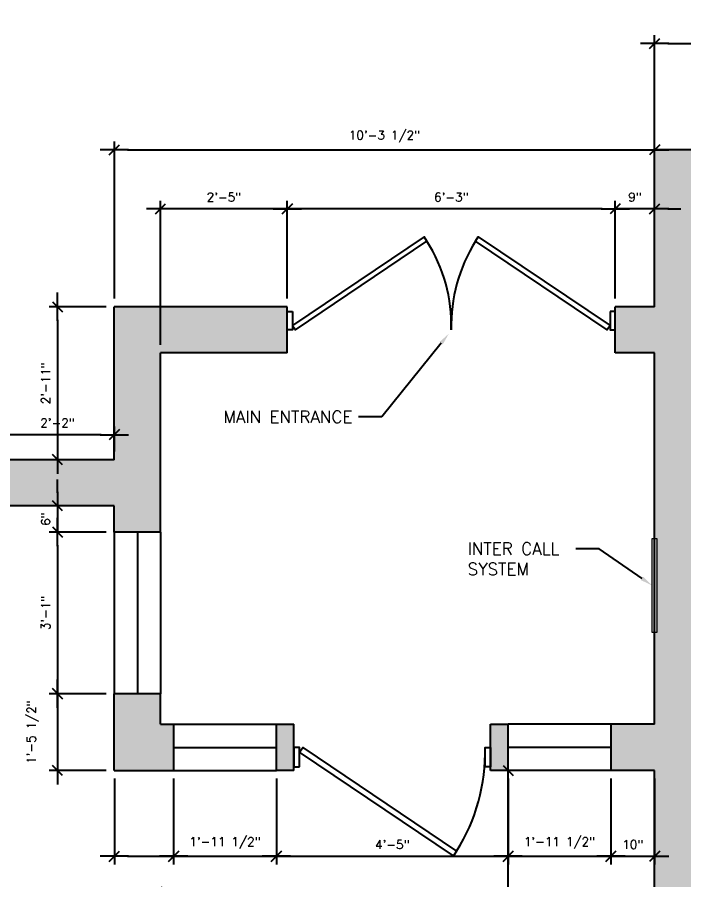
# Model space of a CAD drawing. Header units: inches. Extents: x -8208 to 9368, y -1840 to 1831.
# Drawn here: x -3426.8 to -3274.3, y -561.5 to -364.1 of the extents above; entities that cross this region are included whole.
import ezdxf
from ezdxf import colors
from ezdxf.entities.mleader import LeaderData, LeaderLine
from ezdxf.math import Vec2, Vec3

# ---------------------------------------------------------------- set-up
doc = ezdxf.new("R2010")
doc.units = ezdxf.units.IN
doc.header["$MEASUREMENT"] = 0
for name, color, linetype in [('A-WALL', 4, 'Continuous'), ('A-WINDOW', 1, 'Continuous'), ('SM-COM-PLUMBING', 2, 'Continuous'), ('SM-COM-WALL-HATCH', 252, 'Continuous'), ('SM-RCP-TEXT', 2, 'Continuous'), ('YP-DOOR', 1, 'Continuous')]:
    doc.layers.add(name, color=color, linetype=linetype)
doc.layers.add('I-8-Gray', color=1, linetype='Continuous', lineweight=9)
doc.styles.add('SM-LEADER-00', font='romans.shx')
doc.styles.add('SMI-24', font='romans.shx', dxfattribs={"height": 2})
doc.dimstyles.new('SMI-24', dxfattribs={"dimscale": 24, "dimtxt": 2, "dimasz": 0.125, "dimexe": 0.078125, "dimexo": 0.078125, "dimgap": 0.0625, "dimtad": 1, "dimdec": 3, "dimrnd": 0.25, "dimzin": 3, "dimdsep": 46, "dimlunit": 4, "dimtxsty": 'SMI-24', "dimblk": 'SMI-thick', "dimcen": 0.09375, "dimclrd": 1, "dimclre": 1, "dimclrt": 2, "dimadec": 0, "dimazin": 0, "dimtfac": 0.09375, "dimtdec": 3, "dimtmove": 2, "dimatfit": 3, "dimfxl": 0.078125, "dimfrac": 2, "dimtolj": 1, "dimtzin": 3, "dimarcsym": 0})

# ---------------------------------------------------------------- blocks, each defined once
blk = doc.blocks.new('SMI-thick')
at = {"color": 0, "linetype": 'Continuous'}
blk.add_line((-1.078, 0), (1.078, 0), dxfattribs=at)
at = {"color": 4, "linetype": 'Continuous'}
blk.add_line((0.386, 0.386), (-0.386, -0.386), dxfattribs=at)
blk = doc.blocks.new('*D587')
at = {"layer": 'Defpoints', "color": 0, "transparency": 16777216}
for p in [(-3152.37, -370.11), (-3280.99, -394.43), (-3152.37, -394.43)]:
    blk.add_point(p, dxfattribs=at)
at = {"layer": 'SM-COM-PLUMBING', "color": 1, "lineweight": -2, "transparency": 16777216}
for p, q in [((-3280.99, -392.56), (-3280.99, -368.24)), ((-3152.37, -392.56), (-3152.37, -368.24)), ((-3277.99, -370.11), (-3155.37, -370.11))]:
    blk.add_line(p, q, dxfattribs=at)
at = {"layer": 'SM-COM-PLUMBING', "color": 1, "lineweight": -2, "transparency": 16777216, "xscale": 3, "yscale": 3, "zscale": 3, "rotation": 180}
blk.add_blockref('SMI-thick', (-3280.99, -370.11), dxfattribs=at)
at = {"layer": 'SM-COM-PLUMBING', "color": 1, "lineweight": -2, "transparency": 16777216, "xscale": 3, "yscale": 3, "zscale": 3}
blk.add_blockref('SMI-thick', (-3152.37, -370.11), dxfattribs=at)
at = {"layer": 'SM-COM-PLUMBING', "color": 2, "transparency": 16777216, "insert": (-3216.68, -367.09), "char_height": 2, "attachment_point": 5, "style": 'SMI-24'}
blk.add_mtext('\\A1;10\'-8 1/2"', dxfattribs=at)
blk = doc.blocks.new('*D588')
at = {"layer": 'Defpoints', "color": 0, "transparency": 16777216}
for p in [(-3289.99, -407.96), (-3289.99, -430.37), (-3280.99, -430.37)]:
    blk.add_point(p, dxfattribs=at)
at = {"layer": 'SM-COM-PLUMBING', "color": 1, "lineweight": -2, "transparency": 16777216}
for p, q in [((-3289.99, -428.5), (-3289.99, -406.09)), ((-3280.99, -428.5), (-3280.99, -406.09)), ((-3292.99, -407.96), (-3295.99, -407.96)), ((-3280.99, -407.96), (-3289.99, -407.96)), ((-3277.99, -407.96), (-3274.99, -407.96))]:
    blk.add_line(p, q, dxfattribs=at)
at = {"layer": 'SM-COM-PLUMBING', "color": 1, "lineweight": -2, "transparency": 16777216, "xscale": 3, "yscale": 3, "zscale": 3}
blk.add_blockref('SMI-thick', (-3289.99, -407.96), dxfattribs=at)
at = {"layer": 'SM-COM-PLUMBING', "color": 1, "lineweight": -2, "transparency": 16777216, "xscale": 3, "yscale": 3, "zscale": 3, "rotation": 180}
blk.add_blockref('SMI-thick', (-3280.99, -407.96), dxfattribs=at)
at = {"layer": 'SM-COM-PLUMBING', "color": 2, "transparency": 16777216, "insert": (-3285.49, -405.27), "char_height": 2, "attachment_point": 5, "style": 'SMI-24'}
blk.add_mtext('\\A1;9"', dxfattribs=at)
blk = doc.blocks.new('*D589')
at = {"layer": 'Defpoints', "color": 0, "transparency": 16777216}
for p in [(-3364.99, -407.96), (-3364.99, -430.37), (-3289.99, -430.37)]:
    blk.add_point(p, dxfattribs=at)
at = {"layer": 'SM-COM-PLUMBING', "color": 1, "lineweight": -2, "transparency": 16777216}
for p, q in [((-3364.99, -428.5), (-3364.99, -406.09)), ((-3289.99, -428.5), (-3289.99, -406.09)), ((-3292.99, -407.96), (-3361.99, -407.96))]:
    blk.add_line(p, q, dxfattribs=at)
at = {"layer": 'SM-COM-PLUMBING', "color": 1, "lineweight": -2, "transparency": 16777216, "xscale": 3, "yscale": 3, "zscale": 3, "rotation": 180}
blk.add_blockref('SMI-thick', (-3364.99, -407.96), dxfattribs=at)
at = {"layer": 'SM-COM-PLUMBING', "color": 1, "lineweight": -2, "transparency": 16777216, "xscale": 3, "yscale": 3, "zscale": 3}
blk.add_blockref('SMI-thick', (-3289.99, -407.96), dxfattribs=at)
at = {"layer": 'SM-COM-PLUMBING', "color": 2, "transparency": 16777216, "insert": (-3327.49, -405.27), "char_height": 2, "attachment_point": 5, "style": 'SMI-24'}
blk.add_mtext('\\A1;6\'-3"', dxfattribs=at)
blk = doc.blocks.new('*D590')
at = {"layer": 'Defpoints', "color": 0, "transparency": 16777216}
for p in [(-3393.99, -407.96), (-3364.99, -430.37), (-3393.99, -440.93)]:
    blk.add_point(p, dxfattribs=at)
at = {"layer": 'SM-COM-PLUMBING', "color": 1, "lineweight": -2, "transparency": 16777216}
for p, q in [((-3393.99, -439.06), (-3393.99, -406.09)), ((-3364.99, -428.5), (-3364.99, -406.09)), ((-3367.99, -407.96), (-3390.99, -407.96))]:
    blk.add_line(p, q, dxfattribs=at)
at = {"layer": 'SM-COM-PLUMBING', "color": 1, "lineweight": -2, "transparency": 16777216, "xscale": 3, "yscale": 3, "zscale": 3, "rotation": 180}
blk.add_blockref('SMI-thick', (-3393.99, -407.96), dxfattribs=at)
at = {"layer": 'SM-COM-PLUMBING', "color": 1, "lineweight": -2, "transparency": 16777216, "xscale": 3, "yscale": 3, "zscale": 3}
blk.add_blockref('SMI-thick', (-3364.99, -407.96), dxfattribs=at)
at = {"layer": 'SM-COM-PLUMBING', "color": 2, "transparency": 16777216, "insert": (-3379.49, -405.27), "char_height": 2, "attachment_point": 5, "style": 'SMI-24'}
blk.add_mtext('\\A1;2\'-5"', dxfattribs=at)
blk = doc.blocks.new('*D591')
at = {"layer": 'Defpoints', "color": 0, "transparency": 16777216}
for p in [(-3280.99, -394.43), (-3404.55, -430.37), (-3280.99, -430.37)]:
    blk.add_point(p, dxfattribs=at)
at = {"layer": 'SM-COM-PLUMBING', "color": 1, "lineweight": -2, "transparency": 16777216}
for p, q in [((-3404.55, -428.5), (-3404.55, -392.56)), ((-3280.99, -428.5), (-3280.99, -392.56)), ((-3401.55, -394.43), (-3283.99, -394.43))]:
    blk.add_line(p, q, dxfattribs=at)
at = {"layer": 'SM-COM-PLUMBING', "color": 1, "lineweight": -2, "transparency": 16777216, "xscale": 3, "yscale": 3, "zscale": 3, "rotation": 180}
blk.add_blockref('SMI-thick', (-3404.55, -394.43), dxfattribs=at)
at = {"layer": 'SM-COM-PLUMBING', "color": 1, "lineweight": -2, "transparency": 16777216, "xscale": 3, "yscale": 3, "zscale": 3}
blk.add_blockref('SMI-thick', (-3280.99, -394.43), dxfattribs=at)
at = {"layer": 'SM-COM-PLUMBING', "color": 2, "transparency": 16777216, "insert": (-3342.77, -391.41), "char_height": 2, "attachment_point": 5, "style": 'SMI-24'}
blk.add_mtext('\\A1;10\'-3 1/2"', dxfattribs=at)
blk = doc.blocks.new('*D592')
at = {"layer": 'Defpoints', "color": 0, "transparency": 16777216}
for p in [(-3404.55, -430.37), (-3417.55, -465.37), (-3404.55, -465.37)]:
    blk.add_point(p, dxfattribs=at)
at = {"layer": 'SM-COM-PLUMBING', "color": 1, "lineweight": -2, "transparency": 16777216}
for p, q in [((-3406.43, -430.37), (-3419.43, -430.37)), ((-3417.55, -433.37), (-3417.55, -462.37)), ((-3406.43, -465.37), (-3419.43, -465.37))]:
    blk.add_line(p, q, dxfattribs=at)
at = {"layer": 'SM-COM-PLUMBING', "color": 1, "lineweight": -2, "transparency": 16777216, "xscale": 3, "yscale": 3, "zscale": 3}
for p, rotation in [((-3417.55, -430.37), 90), ((-3417.55, -465.37), 270)]:
    blk.add_blockref('SMI-thick', p, dxfattribs=dict(at, rotation=rotation))
at = {"layer": 'SM-COM-PLUMBING', "color": 2, "transparency": 16777216, "insert": (-3420.25, -447.87), "char_height": 2, "attachment_point": 5, "rotation": 90, "style": 'SMI-24'}
blk.add_mtext('\\A1;2\'-11"', dxfattribs=at)
blk = doc.blocks.new('*D593')
at = {"layer": 'Defpoints', "color": 0, "transparency": 16777216}
for p in [(-3404.55, -475.93), (-3417.55, -481.93), (-3404.55, -481.93)]:
    blk.add_point(p, dxfattribs=at)
at = {"layer": 'SM-COM-PLUMBING', "color": 1, "lineweight": -2, "transparency": 16777216}
for p, q in [((-3417.55, -472.93), (-3417.55, -469.93)), ((-3406.43, -475.93), (-3419.43, -475.93)), ((-3417.55, -475.93), (-3417.55, -481.93)), ((-3406.43, -481.93), (-3419.43, -481.93)), ((-3417.55, -484.93), (-3417.55, -487.93))]:
    blk.add_line(p, q, dxfattribs=at)
at = {"layer": 'SM-COM-PLUMBING', "color": 1, "lineweight": -2, "transparency": 16777216, "xscale": 3, "yscale": 3, "zscale": 3}
for p, rotation in [((-3417.55, -475.93), 270), ((-3417.55, -481.93), 90)]:
    blk.add_blockref('SMI-thick', p, dxfattribs=dict(at, rotation=rotation))
at = {"layer": 'SM-COM-PLUMBING', "color": 2, "transparency": 16777216, "insert": (-3420.25, -478.93), "char_height": 2, "attachment_point": 5, "rotation": 90, "style": 'SMI-24'}
blk.add_mtext('\\A1;6"', dxfattribs=at)
blk = doc.blocks.new('*D594')
at = {"layer": 'Defpoints', "color": 0, "transparency": 16777216}
for p in [(-3404.55, -481.93), (-3417.55, -518.93), (-3404.55, -518.93)]:
    blk.add_point(p, dxfattribs=at)
at = {"layer": 'SM-COM-PLUMBING', "color": 1, "lineweight": -2, "transparency": 16777216}
for p, q in [((-3406.43, -481.93), (-3419.43, -481.93)), ((-3417.55, -484.93), (-3417.55, -515.93)), ((-3406.43, -518.93), (-3419.43, -518.93))]:
    blk.add_line(p, q, dxfattribs=at)
at = {"layer": 'SM-COM-PLUMBING', "color": 1, "lineweight": -2, "transparency": 16777216, "xscale": 3, "yscale": 3, "zscale": 3}
for p, rotation in [((-3417.55, -481.93), 90), ((-3417.55, -518.93), 270)]:
    blk.add_blockref('SMI-thick', p, dxfattribs=dict(at, rotation=rotation))
at = {"layer": 'SM-COM-PLUMBING', "color": 2, "transparency": 16777216, "insert": (-3420.25, -500.43), "char_height": 2, "attachment_point": 5, "rotation": 90, "style": 'SMI-24'}
blk.add_mtext('\\A1;3\'-1"', dxfattribs=at)
blk = doc.blocks.new('*D595')
at = {"layer": 'Defpoints', "color": 0, "transparency": 16777216}
for p in [(-3404.55, -518.93), (-3417.55, -536.49), (-3404.55, -536.49)]:
    blk.add_point(p, dxfattribs=at)
at = {"layer": 'SM-COM-PLUMBING', "color": 1, "lineweight": -2, "transparency": 16777216}
for p, q in [((-3406.43, -518.93), (-3419.43, -518.93)), ((-3417.55, -521.93), (-3417.55, -533.49)), ((-3406.43, -536.49), (-3419.43, -536.49))]:
    blk.add_line(p, q, dxfattribs=at)
at = {"layer": 'SM-COM-PLUMBING', "color": 1, "lineweight": -2, "transparency": 16777216, "xscale": 3, "yscale": 3, "zscale": 3}
for p, rotation in [((-3417.55, -518.93), 90), ((-3417.55, -536.49), 270)]:
    blk.add_blockref('SMI-thick', p, dxfattribs=dict(at, rotation=rotation))
at = {"layer": 'SM-COM-PLUMBING', "color": 2, "transparency": 16777216, "insert": (-3423.2, -527.71), "char_height": 2, "attachment_point": 5, "rotation": 90, "style": 'SMI-24'}
blk.add_mtext('\\A1;1\'-5 1/2"', dxfattribs=at)
blk = doc.blocks.new('*D596')
at = {"layer": 'Defpoints', "color": 0, "transparency": 16777216}
for p in [(-3404.55, -536.49), (-3390.99, -536.49), (-3390.99, -556.15)]:
    blk.add_point(p, dxfattribs=at)
at = {"layer": 'SM-COM-PLUMBING', "color": 1, "lineweight": -2, "transparency": 16777216}
for p, q in [((-3404.55, -538.37), (-3404.55, -558.03)), ((-3390.99, -538.37), (-3390.99, -558.03)), ((-3401.55, -556.15), (-3393.99, -556.15))]:
    blk.add_line(p, q, dxfattribs=at)
at = {"layer": 'SM-COM-PLUMBING', "color": 1, "lineweight": -2, "transparency": 16777216, "xscale": 3, "yscale": 3, "zscale": 3, "rotation": 180}
blk.add_blockref('SMI-thick', (-3404.55, -556.15), dxfattribs=at)
at = {"layer": 'SM-COM-PLUMBING', "color": 1, "lineweight": -2, "transparency": 16777216, "xscale": 3, "yscale": 3, "zscale": 3}
blk.add_blockref('SMI-thick', (-3390.99, -556.15), dxfattribs=at)
at = {"layer": 'SM-COM-PLUMBING', "color": 2, "transparency": 16777216, "insert": (-3397.77, -564.85), "char_height": 2, "attachment_point": 5, "style": 'SMI-24'}
blk.add_mtext('\\A1;1\'-1 1/2"', dxfattribs=at)
blk = doc.blocks.new('*D597')
at = {"layer": 'Defpoints', "color": 0, "transparency": 16777216}
for p in [(-3390.99, -536.49), (-3367.49, -536.49), (-3367.49, -556.15)]:
    blk.add_point(p, dxfattribs=at)
at = {"layer": 'SM-COM-PLUMBING', "color": 1, "lineweight": -2, "transparency": 16777216}
for p, q in [((-3390.99, -538.37), (-3390.99, -558.03)), ((-3367.49, -538.37), (-3367.49, -558.03)), ((-3387.99, -556.15), (-3370.49, -556.15))]:
    blk.add_line(p, q, dxfattribs=at)
at = {"layer": 'SM-COM-PLUMBING', "color": 1, "lineweight": -2, "transparency": 16777216, "xscale": 3, "yscale": 3, "zscale": 3, "rotation": 180}
blk.add_blockref('SMI-thick', (-3390.99, -556.15), dxfattribs=at)
at = {"layer": 'SM-COM-PLUMBING', "color": 1, "lineweight": -2, "transparency": 16777216, "xscale": 3, "yscale": 3, "zscale": 3}
blk.add_blockref('SMI-thick', (-3367.49, -556.15), dxfattribs=at)
at = {"layer": 'SM-COM-PLUMBING', "color": 2, "transparency": 16777216, "insert": (-3379.24, -553.13), "char_height": 2, "attachment_point": 5, "style": 'SMI-24'}
blk.add_mtext('\\A1;1\'-11 1/2"', dxfattribs=at)
blk = doc.blocks.new('*D598')
at = {"layer": 'Defpoints', "color": 0, "transparency": 16777216}
for p in [(-3367.49, -536.49), (-3314.49, -536.49), (-3314.49, -556.15)]:
    blk.add_point(p, dxfattribs=at)
at = {"layer": 'SM-COM-PLUMBING', "color": 1, "lineweight": -2, "transparency": 16777216}
for p, q in [((-3367.49, -538.37), (-3367.49, -558.03)), ((-3314.49, -538.37), (-3314.49, -558.03)), ((-3364.49, -556.15), (-3317.49, -556.15))]:
    blk.add_line(p, q, dxfattribs=at)
at = {"layer": 'SM-COM-PLUMBING', "color": 1, "lineweight": -2, "transparency": 16777216, "xscale": 3, "yscale": 3, "zscale": 3, "rotation": 180}
blk.add_blockref('SMI-thick', (-3367.49, -556.15), dxfattribs=at)
at = {"layer": 'SM-COM-PLUMBING', "color": 1, "lineweight": -2, "transparency": 16777216, "xscale": 3, "yscale": 3, "zscale": 3}
blk.add_blockref('SMI-thick', (-3314.49, -556.15), dxfattribs=at)
at = {"layer": 'SM-COM-PLUMBING', "color": 2, "transparency": 16777216, "insert": (-3340.99, -553.46), "char_height": 2, "attachment_point": 5, "style": 'SMI-24'}
blk.add_mtext('\\A1;4\'-5"', dxfattribs=at)
blk = doc.blocks.new('*D599')
at = {"layer": 'Defpoints', "color": 0, "transparency": 16777216}
for p in [(-3314.49, -536.49), (-3290.99, -536.49), (-3290.99, -556.15)]:
    blk.add_point(p, dxfattribs=at)
at = {"layer": 'SM-COM-PLUMBING', "color": 1, "lineweight": -2, "transparency": 16777216}
for p, q in [((-3314.49, -538.37), (-3314.49, -558.03)), ((-3290.99, -538.37), (-3290.99, -558.03)), ((-3311.49, -556.15), (-3293.99, -556.15))]:
    blk.add_line(p, q, dxfattribs=at)
at = {"layer": 'SM-COM-PLUMBING', "color": 1, "lineweight": -2, "transparency": 16777216, "xscale": 3, "yscale": 3, "zscale": 3, "rotation": 180}
blk.add_blockref('SMI-thick', (-3314.49, -556.15), dxfattribs=at)
at = {"layer": 'SM-COM-PLUMBING', "color": 1, "lineweight": -2, "transparency": 16777216, "xscale": 3, "yscale": 3, "zscale": 3}
blk.add_blockref('SMI-thick', (-3290.99, -556.15), dxfattribs=at)
at = {"layer": 'SM-COM-PLUMBING', "color": 2, "transparency": 16777216, "insert": (-3302.74, -553.13), "char_height": 2, "attachment_point": 5, "style": 'SMI-24'}
blk.add_mtext('\\A1;1\'-11 1/2"', dxfattribs=at)
blk = doc.blocks.new('*D600')
at = {"layer": 'Defpoints', "color": 0, "transparency": 16777216}
for p in [(-3290.99, -536.49), (-3280.99, -536.49), (-3280.99, -556.15)]:
    blk.add_point(p, dxfattribs=at)
at = {"layer": 'SM-COM-PLUMBING', "color": 1, "lineweight": -2, "transparency": 16777216}
for p, q in [((-3290.99, -538.37), (-3290.99, -558.03)), ((-3280.99, -538.37), (-3280.99, -558.03)), ((-3287.99, -556.15), (-3283.99, -556.15))]:
    blk.add_line(p, q, dxfattribs=at)
at = {"layer": 'SM-COM-PLUMBING', "color": 1, "lineweight": -2, "transparency": 16777216, "xscale": 3, "yscale": 3, "zscale": 3, "rotation": 180}
blk.add_blockref('SMI-thick', (-3290.99, -556.15), dxfattribs=at)
at = {"layer": 'SM-COM-PLUMBING', "color": 1, "lineweight": -2, "transparency": 16777216, "xscale": 3, "yscale": 3, "zscale": 3}
blk.add_blockref('SMI-thick', (-3280.99, -556.15), dxfattribs=at)
at = {"layer": 'SM-COM-PLUMBING', "color": 2, "transparency": 16777216, "insert": (-3285.99, -553.46), "char_height": 2, "attachment_point": 5, "style": 'SMI-24'}
blk.add_mtext('\\A1;10"', dxfattribs=at)
blk = doc.blocks.new('*D601')
at = {"layer": 'Defpoints', "color": 0, "transparency": 16777216}
for p in [(-3314.49, -536.49), (-3280.99, -536.49), (-3280.99, -662.99)]:
    blk.add_point(p, dxfattribs=at)
at = {"layer": 'SM-COM-PLUMBING', "color": 1, "lineweight": -2, "transparency": 16777216}
for p, q in [((-3282.87, -536.49), (-3316.37, -536.49)), ((-3314.49, -659.99), (-3314.49, -539.49)), ((-3282.87, -662.99), (-3316.37, -662.99))]:
    blk.add_line(p, q, dxfattribs=at)
at = {"layer": 'SM-COM-PLUMBING', "color": 1, "lineweight": -2, "transparency": 16777216, "xscale": 3, "yscale": 3, "zscale": 3}
for p, rotation in [((-3314.49, -536.49), 90), ((-3314.49, -662.99), 270)]:
    blk.add_blockref('SMI-thick', p, dxfattribs=dict(at, rotation=rotation))
at = {"layer": 'SM-COM-PLUMBING', "color": 2, "transparency": 16777216, "insert": (-3317.52, -599.74), "char_height": 2, "attachment_point": 5, "rotation": 90, "style": 'SMI-24'}
blk.add_mtext('\\A1;10\'-6 1/2"', dxfattribs=at)
blk = doc.blocks.new('*D602')
at = {"layer": 'Defpoints', "color": 0, "transparency": 16777216}
for p in [(-3430.55, -459.65), (-3430.55, -465.37), (-3404.55, -465.37)]:
    blk.add_point(p, dxfattribs=at)
at = {"layer": 'SM-COM-PLUMBING', "color": 1, "lineweight": -2, "transparency": 16777216}
for p, q in [((-3430.55, -463.5), (-3430.55, -457.78)), ((-3404.55, -463.5), (-3404.55, -457.78)), ((-3407.55, -459.65), (-3427.55, -459.65))]:
    blk.add_line(p, q, dxfattribs=at)
at = {"layer": 'SM-COM-PLUMBING', "color": 1, "lineweight": -2, "transparency": 16777216, "xscale": 3, "yscale": 3, "zscale": 3, "rotation": 180}
blk.add_blockref('SMI-thick', (-3430.55, -459.65), dxfattribs=at)
at = {"layer": 'SM-COM-PLUMBING', "color": 1, "lineweight": -2, "transparency": 16777216, "xscale": 3, "yscale": 3, "zscale": 3}
blk.add_blockref('SMI-thick', (-3404.55, -459.65), dxfattribs=at)
at = {"layer": 'SM-COM-PLUMBING', "color": 2, "transparency": 16777216, "insert": (-3417.55, -456.96), "char_height": 2, "attachment_point": 5, "style": 'SMI-24'}
blk.add_mtext('\\A1;2\'-2"', dxfattribs=at)

msp = doc.modelspace()

# ---------------------------------------------------------------- hatches: boundary and pattern name
at = {"layer": 'SM-COM-WALL-HATCH'}
h = msp.add_hatch(color=256, dxfattribs=at)
h.dxf.hatch_style = 1
h.paths.add_polyline_path([(-3524.99357, -623.49284), (-3535.55464, -623.49284), (-3535.55464, -681.49284), (-3458.3693, -681.49284), (-3458.3693, -676.50567), (-3424.3693, -676.50567), (-3424.3693, -681.49284), (-3259.9325, -681.49284), (-3259.9325, -662.99284), (-3270.4325, -662.99284), (-3270.4325, -525.93177), (-3270.4325, -436.99284), (-3255.4325, -436.99284), (-3255.4325, -416.99284), (-3251.46717, -416.99284), (-3251.46717, -404.99284), (-3222.4325, -404.99284), (-3222.4325, -394.43177), (-3280.99357, -394.43177), (-3280.99357, -430.3707), (-3289.99357, -430.3707), (-3289.99357, -440.93177), (-3280.99357, -440.93177), (-3280.99357, -525.93177), (-3290.99357, -525.93177), (-3290.99357, -536.49284), (-3280.99357, -536.49284), (-3280.99357, -662.99284), (-3424.3693, -662.99284), (-3524.99357, -662.99284)])
h = msp.add_hatch(color=256, dxfattribs=at)
h.dxf.hatch_style = 1
h.paths.add_polyline_path([(-3404.55464, -475.93177), (-3430.55464, -475.93177), (-3430.55464, -465.3707), (-3404.55464, -465.3707), (-3404.55464, -430.3707), (-3364.99357, -430.3707), (-3364.99357, -440.93177), (-3393.99357, -440.93177), (-3393.99357, -481.93177), (-3404.55464, -481.93177)])
h = msp.add_hatch(color=256, dxfattribs=at)
h.dxf.hatch_style = 1
h.paths.add_polyline_path([(-3404.55464, -536.49284), (-3390.99357, -536.49284), (-3390.99357, -525.93177), (-3393.99357, -525.93177), (-3393.99357, -518.93177), (-3404.55464, -518.93177)])
h = msp.add_hatch(color=256, dxfattribs=at)
h.dxf.hatch_style = 1
h.paths.add_polyline_path([(-3367.49357, -525.93177), (-3363.49357, -525.93177), (-3363.49357, -536.49284), (-3367.49357, -536.49284)])
h = msp.add_hatch(color=256, dxfattribs=at)
h.dxf.hatch_style = 1
h.paths.add_polyline_path([(-3318.49357, -525.93177), (-3314.49357, -525.93177), (-3314.49357, -536.49284), (-3318.49357, -536.49284)])

# ---------------------------------------------------------------- linework, layer by layer
at = {"layer": 'A-WALL'}
for p, q in [((-3280.99357, -430.3707), (-3280.99357, -394.43177)), ((-3222.4325, -394.43177), (-3280.99357, -394.43177)), ((-3364.99357, -430.3707), (-3404.55464, -430.3707)), ((-3404.55464, -465.3707), (-3404.55464, -430.3707)), ((-3364.99357, -440.93177), (-3364.99357, -430.3707)), ((-3280.99357, -430.3707), (-3289.99357, -430.3707)), ((-3289.99357, -440.93177), (-3289.99357, -430.3707)), ((-3364.99357, -440.93177), (-3393.99357, -440.93177)), ((-3393.99357, -481.93177), (-3393.99357, -440.93177)), ((-3280.99357, -440.93177), (-3289.99357, -440.93177)), ((-3280.99357, -525.93177), (-3280.99357, -440.93177)), ((-3404.55464, -465.3707), (-3430.55464, -465.3707)), ((-3404.55464, -475.93177), (-3430.55464, -475.93177)), ((-3404.55464, -481.93177), (-3404.55464, -475.93177)), ((-3393.99357, -481.93177), (-3404.55464, -481.93177)), ((-3393.99357, -518.93177), (-3404.55464, -518.93177)), ((-3404.55464, -536.49284), (-3404.55464, -518.93177)), ((-3393.99357, -525.93177), (-3393.99357, -518.93177)), ((-3393.99357, -525.93177), (-3390.99357, -525.93177)), ((-3390.99357, -525.93177), (-3390.99357, -536.49284)), ((-3367.49357, -536.49284), (-3367.49357, -525.93177)), ((-3367.49357, -525.93177), (-3363.49357, -525.93177)), ((-3363.49357, -536.49284), (-3363.49357, -525.93177)), ((-3318.49357, -536.49284), (-3318.49357, -525.93177)), ((-3318.49357, -525.93177), (-3314.49357, -525.93177)), ((-3314.49357, -536.49284), (-3314.49357, -525.93177)), ((-3280.99357, -525.93177), (-3290.99357, -525.93177)), ((-3290.99357, -525.93177), (-3290.99357, -536.49284)), ((-3404.55464, -536.49284), (-3390.99357, -536.49284)), ((-3363.49357, -536.49284), (-3367.49357, -536.49284)), ((-3314.49357, -536.49284), (-3318.49357, -536.49284)), ((-3280.99357, -536.49284), (-3290.99357, -536.49284)), ((-3280.99357, -662.99284), (-3280.99357, -536.49284))]:
    msp.add_line(p, q, dxfattribs=at)
at = {"layer": 'A-WALL', "color": 8}
for centre, radius, start, end in [((-3363.87153, -434.68689), 36.39074, 358.4814908, 32.1282195), ((-3291.11561, -434.68689), 36.39074, 147.8717805, 181.5185092), ((-3362.29745, -532.33983), 42.54815, 327.8717805, 1.5185092)]:
    msp.add_arc(centre, radius, start, end, dxfattribs=at)
at = {"layer": 'A-WINDOW', "color": 3}
for points in [[(-3363.80728, -431.46589), (-3363.80728, -435.65124), (-3364.99357, -435.65124), (-3364.99357, -431.46589)], [(-3291.17985, -431.46589), (-3291.17985, -435.65124), (-3289.99357, -435.65124), (-3289.99357, -431.46589)], [(-3362.22233, -535.69737), (-3362.22233, -531.21231), (-3363.49357, -531.21231), (-3363.49357, -535.69737)], [(-3319.76481, -535.69738), (-3319.76481, -531.21231), (-3318.49357, -531.21231), (-3318.49357, -535.69738)]]:
    msp.add_lwpolyline(points, close=True, dxfattribs=at)
at = {"layer": 'I-8-Gray'}
msp.add_lwpolyline([(-3281.54008, -504.89073), (-3281.54008, -483.43177), (-3280.44706, -483.43177), (-3280.44706, -504.89073)], close=True, dxfattribs=at)
at = {"layer": 'YP-DOOR'}
for p, q in [((-3404.55464, -481.93177), (-3404.55464, -518.93177)), ((-3399.2741, -481.93177), (-3399.2741, -518.93177)), ((-3393.99357, -481.93177), (-3393.99357, -518.93177)), ((-3390.99357, -525.93177), (-3367.49357, -525.93177)), ((-3290.99357, -525.93177), (-3314.49357, -525.93177)), ((-3390.99357, -531.21231), (-3367.49357, -531.21231)), ((-3290.99357, -531.21231), (-3314.49357, -531.21231)), ((-3390.99357, -536.49284), (-3367.49357, -536.49284)), ((-3290.99357, -536.49284), (-3314.49357, -536.49284))]:
    msp.add_line(p, q, dxfattribs=at)
for points in [[(-3363.80728, -434.68097), (-3363.15421, -435.65124), (-3333.05366, -415.33372), (-3333.67083, -414.39649)], [(-3291.17985, -434.68097), (-3291.83293, -435.65124), (-3321.93347, -415.33372), (-3321.31631, -414.39649)], [(-3362.22233, -532.34674), (-3361.45876, -531.21231), (-3326.26511, -554.96761), (-3326.9867, -556.06342)]]:
    msp.add_lwpolyline(points, close=True, dxfattribs=at)

# ---------------------------------------------------------------- dimensions: what is measured, and where the dimension line sits
at = {"layer": 'SM-COM-PLUMBING'}
for base, p1, p2, picture, middle in [((-3152.37143, -370.11244), (-3280.99357, -394.43177), (-3152.37143, -394.43177), '*D587', (-3216.6825, -367.08863)), ((-3280.99357, -394.43177), (-3404.55464, -430.3707), (-3280.99357, -430.3707), '*D591', (-3342.7741, -391.40796)), ((-3393.99357, -407.96215), (-3364.99357, -430.3707), (-3393.99357, -440.93177), '*D590', (-3379.49357, -405.27167)), ((-3364.99357, -407.96215), (-3289.99357, -430.3707), (-3364.99357, -430.3707), '*D589', (-3327.49357, -405.27167)), ((-3289.99357, -407.96215), (-3280.99357, -430.3707), (-3289.99357, -430.3707), '*D588', (-3285.49357, -405.27167)), ((-3430.55464, -459.65225), (-3404.55464, -465.3707), (-3430.55464, -465.3707), '*D602', (-3417.55464, -456.96177)), ((-3390.99357, -556.15235), (-3404.55464, -536.49284), (-3390.99357, -536.49284), '*D596', (-3397.7741, -564.84878)), ((-3367.49357, -556.15235), (-3390.99357, -536.49284), (-3367.49357, -536.49284), '*D597', (-3379.24357, -553.12854)), ((-3314.49357, -556.15235), (-3367.49357, -536.49284), (-3314.49357, -536.49284), '*D598', (-3340.99357, -553.46188)), ((-3290.99357, -556.15235), (-3314.49357, -536.49284), (-3290.99357, -536.49284), '*D599', (-3302.74357, -553.12854)), ((-3280.99357, -556.15235), (-3290.99357, -536.49284), (-3280.99357, -536.49284), '*D600', (-3285.99357, -553.46188))]:
    dim = msp.add_linear_dim(base=base, p1=p1, p2=p2, dimstyle='SMI-24', dxfattribs=at)
    dim.commit()
    dim.dimension.update_dxf_attribs({"geometry": picture, "text_midpoint": middle})
for base, p1, p2, picture, middle in [((-3417.55464, -465.3707), (-3404.55464, -430.3707), (-3404.55464, -465.3707), '*D592', (-3420.24511, -447.8707)), ((-3417.55464, -481.93177), (-3404.55464, -475.93177), (-3404.55464, -481.93177), '*D593', (-3420.24511, -478.93177)), ((-3417.55464, -518.93177), (-3404.55464, -481.93177), (-3404.55464, -518.93177), '*D594', (-3420.24511, -500.43177)), ((-3417.55464, -536.49284), (-3404.55464, -518.93177), (-3404.55464, -536.49284), '*D595', (-3423.20345, -527.71231)), ((-3314.49357, -536.49284), (-3280.99357, -662.99284), (-3280.99357, -536.49284), '*D601', (-3317.51738, -599.74284))]:
    dim = msp.add_linear_dim(base=base, p1=p1, p2=p2, angle=90, dimstyle='SMI-24', dxfattribs=at)
    dim.commit()
    dim.dimension.update_dxf_attribs({"geometry": picture, "text_midpoint": middle})

# ---------------------------------------------------------------- leaders
at = {"layer": 'SM-RCP-TEXT'}
ml = msp.add_multileader_mtext('Standard', dxfattribs=at)
ml.set_content('CORRIDOR', color=256, style='SM-LEADER-00')
ml.set_leader_properties(color=1)
ml.build(insert=Vec2(0, 0))
ml.multileader.update_dxf_attribs({"dogleg_length": 3, "arrow_head_size": 2.8, "scale": 50})
ctx = ml.context
ctx.base_point, ctx.scale, ctx.char_height, ctx.arrow_head_size, ctx.landing_gap_size, ctx.plane_origin = Vec3(-4346.37721, -439.08631), 50, 2.8, 2.8, 1.4, Vec3(-4378.54859, -421.23831)
notes = []
notes.append((ctx, [(1, (1, 1, 0), (-4316.47063, -439.08631), (-1, 0), 6.97325, [(0, [(-4344.86744, -428.04684)], 0, []), (1, [(-4324.26641, -450.09087)], 0, [])])]))
ctx.mtext.insert, ctx.mtext.rotation, ctx.mtext.width, ctx.mtext.flow_direction = Vec3(-4344.97721, -437.68631), 6.283185307, 57.3412941, 5
ml = msp.add_multileader_mtext('Standard', dxfattribs=at)
ml.set_content("CEILING HEIGHT {\\A1;\\Farchand|c0;\\W0.8;\\C2;84''}", color=256, style='SM-LEADER-00')
ml.set_leader_properties(color=1)
ml.build(insert=Vec2(0, 0))
ml.multileader.update_dxf_attribs({"dogleg_length": 3, "arrow_head_size": 2.8, "scale": 50})
ctx = ml.context
ctx.base_point, ctx.scale, ctx.char_height, ctx.arrow_head_size, ctx.landing_gap_size, ctx.plane_origin = Vec3(-4266.33411, -440.07004), 50, 2.8, 2.8, 1.4, Vec3(-4302.47874, -422.22204)
notes.append((ctx, [(1, (1, 1, 0), (-4220.02744, -440.07004), (-1, 0), 3, [(0, [(-4268.79759, -429.03057)], 0, []), (1, [(-4234.52034, -451.99212)], 0, [])])]))
ctx.mtext.insert, ctx.mtext.rotation, ctx.mtext.width, ctx.mtext.flow_direction = Vec3(-4264.93411, -438.67004), 6.283185307, 57.3412941, 5
ml = msp.add_multileader_mtext('Standard', dxfattribs=at)
ml.set_content('MAIN ENTRANCE ', color=256, style='SM-LEADER-00')
ml.set_leader_properties(color=1)
ml.build(insert=Vec2(0, 0))
ml.multileader.update_dxf_attribs({"dogleg_length": 3, "arrow_head_size": 2.8, "scale": 50})
ctx = ml.context
ctx.base_point, ctx.scale, ctx.char_height, ctx.arrow_head_size, ctx.landing_gap_size, ctx.plane_origin = Vec3(-3384.17277, -455.56039), 50, 2.8, 2.8, 1.4, Vec3(-3303.97664, -437.71239)
ctx.text_align_type = 2
notes.append((ctx, [(0, (1, 1, 0), (-3343.36147, -455.56039), (-1, 0), 5.34463, [(0, [(-3328.04684, -436.52815)], 0, [])])]))
ctx.mtext.insert, ctx.mtext.width, ctx.mtext.alignment, ctx.mtext.flow_direction = Vec3(-3350.1061, -454.16039), 57.3412941, 3, 5
ml = msp.add_multileader_mtext('Standard', dxfattribs=at)
ml.set_content('ELECTRICAL', color=256, style='SM-LEADER-00')
ml.set_leader_properties(color=1)
ml.build(insert=Vec2(0, 0))
ml.multileader.update_dxf_attribs({"dogleg_length": 3, "arrow_head_size": 2.8, "scale": 50})
ctx = ml.context
ctx.base_point, ctx.scale, ctx.char_height, ctx.arrow_head_size, ctx.landing_gap_size, ctx.plane_origin = Vec3(-4679.52888, -496.42549), 50, 2.8, 2.8, 1.4, Vec3(-4711.70026, -478.57749)
notes.append((ctx, [(1, (1, 1, 0), (-4646.82229, -496.42549), (-1, 0), 6.97325, [(0, [(-4678.01911, -485.38603)], 0, []), (1, [(-4660.0049, -509.52972)], 0, [])])]))
ctx.mtext.insert, ctx.mtext.rotation, ctx.mtext.width, ctx.mtext.flow_direction = Vec3(-4678.12888, -495.02549), 6.283185307, 57.3412941, 5
ml = msp.add_multileader_mtext('Standard', dxfattribs=at)
ml.set_content('INTER CALL \\PSYSTEM ', color=256, style='SM-LEADER-00')
ml.set_leader_properties(color=1)
ml.build(insert=Vec2(0, 0))
ml.multileader.update_dxf_attribs({"dogleg_length": 3, "arrow_head_size": 2.8, "scale": 50})
ctx = ml.context
ctx.base_point, ctx.scale, ctx.char_height, ctx.arrow_head_size, ctx.landing_gap_size, ctx.plane_origin = Vec3(-3325.14754, -485.73468), 50, 2.8, 2.8, 1.4, Vec3(-3369.877, -467.88668)
notes.append((ctx, [(1, (1, 1, 0), (-3293.66957, -485.73468), (-1, 0), 5.34463, [(0, [(-3281.54008, -494.16125)], 0, [])])]))
ctx.mtext.insert, ctx.mtext.rotation, ctx.mtext.width, ctx.mtext.flow_direction = Vec3(-3323.74754, -484.33468), 6.283185307, 57.3412941, 5
ml = msp.add_multileader_mtext('Standard', dxfattribs=at)
ml.set_content('ELEVATOR', color=256, style='SM-LEADER-00')
ml.set_leader_properties(color=1)
ml.build(insert=Vec2(0, 0))
ml.multileader.update_dxf_attribs({"dogleg_length": 3, "arrow_head_size": 2.8, "scale": 50})
ctx = ml.context
ctx.base_point, ctx.scale, ctx.char_height, ctx.arrow_head_size, ctx.landing_gap_size, ctx.plane_origin = Vec3(-3643.94701, -541.92635), 50, 2.8, 2.8, 1.4, Vec3(-3680.09164, -524.07835)
notes.append((ctx, [(1, (1, 1, 0), (-3619.08034, -541.92635), (-1, 0), 3, [(0, [(-3646.41049, -530.88689)], 0, []), (1, [(-3625.45438, -552.34509)], 0, [])])]))
ctx.mtext.insert, ctx.mtext.rotation, ctx.mtext.width, ctx.mtext.flow_direction = Vec3(-3642.54701, -540.52635), 6.283185307, 57.3412941, 5
for ctx, leaders in notes:
    for number, flags, end, landing, length, lines in leaders:
        leader = LeaderData()
        leader.index, (leader.has_last_leader_line, leader.has_dogleg_vector, leader.attachment_direction) = number, flags
        leader.last_leader_point, leader.dogleg_vector, leader.dogleg_length = Vec3(end), Vec3(landing), length
        for number, points, colour, breaks in lines:
            line = LeaderLine()
            line.index, line.vertices, line.color, line.breaks = number, Vec3.list(points), colors.encode_raw_color(colour), breaks
            leader.lines.append(line)
        ctx.leaders.append(leader)

doc.saveas('drawing.dxf')
